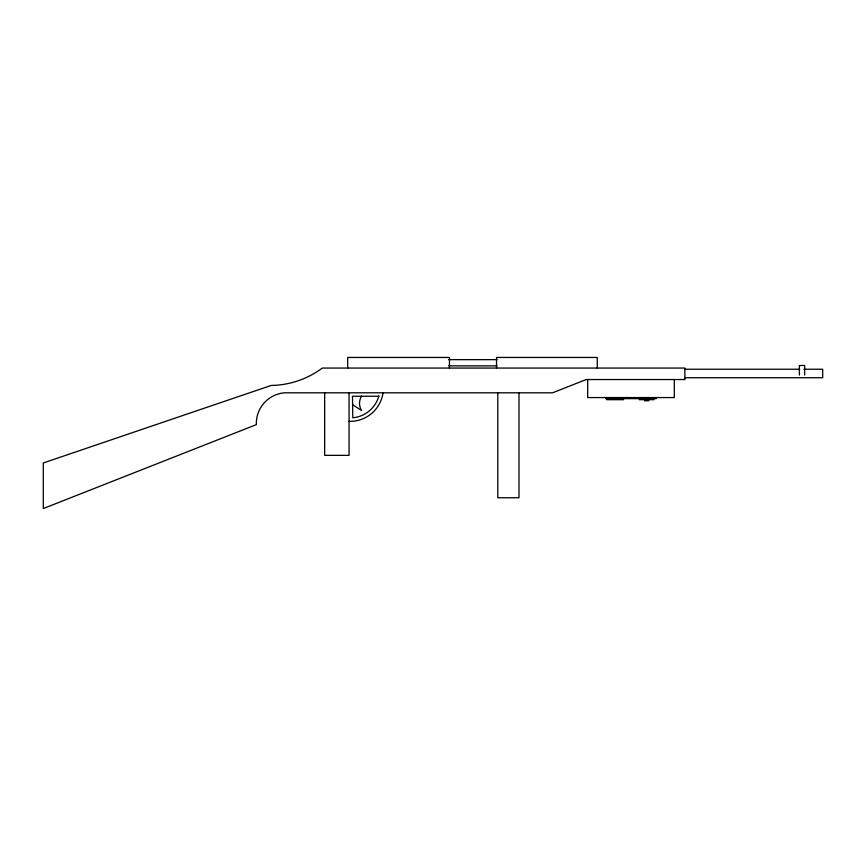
<?xml version="1.0" encoding="UTF-8"?>
<svg xmlns="http://www.w3.org/2000/svg" width="866" height="866" viewBox="0 0 866 866"><rect width="100%" height="100%" fill="white"/><g stroke="black" fill="none" stroke-linecap="round" stroke-linejoin="round"><path stroke-width="1.3" d="M378.81 396.238L352.494 396.238L352.787 417.791A29.812 29.812 0 0 0 378.886 395.87M448.642 359.65L497.095 359.65M448.642 365.863L497.095 365.863M684.887 369.241L799.729 369.241M803.789 369.241L822.7 369.241L822.7 377.728L684.887 377.728M605.496 398.631L656.515 398.631M606.676 399.691L623.639 399.691M639.205 399.691L654.036 399.691M644.499 400.752L648.742 400.752M352.494 404.595L361.598 410.549A13.455 13.455 0 0 1 361.598 396.119M804.676 375.043L804.676 365.484L799.372 365.484L799.372 375.043M674.311 379.546L674.311 397.57L587.7 397.57L587.7 379.546M597.259 368.061L597.259 357.452L496.543 357.452L496.543 368.061M518.994 392.807L518.994 497.755L497.798 497.755L497.798 392.807M449.454 368.061L449.454 357.452L347.688 357.452L347.688 368.061M349.063 392.807L349.063 455.354L324.674 455.354L324.674 392.807M383.032 392.807A33.254 33.254 0 0 1 349.063 421.341M586.12 379.546L552.605 392.807L284.394 392.807A30.743 30.743 0 0 0 256.358 424.621L43.3 508.548L43.3 462.964L271.134 385.467A88.289 88.289 0 0 0 322.314 368.061L684.887 368.061L684.887 379.546L586.12 379.546"/></g></svg>
